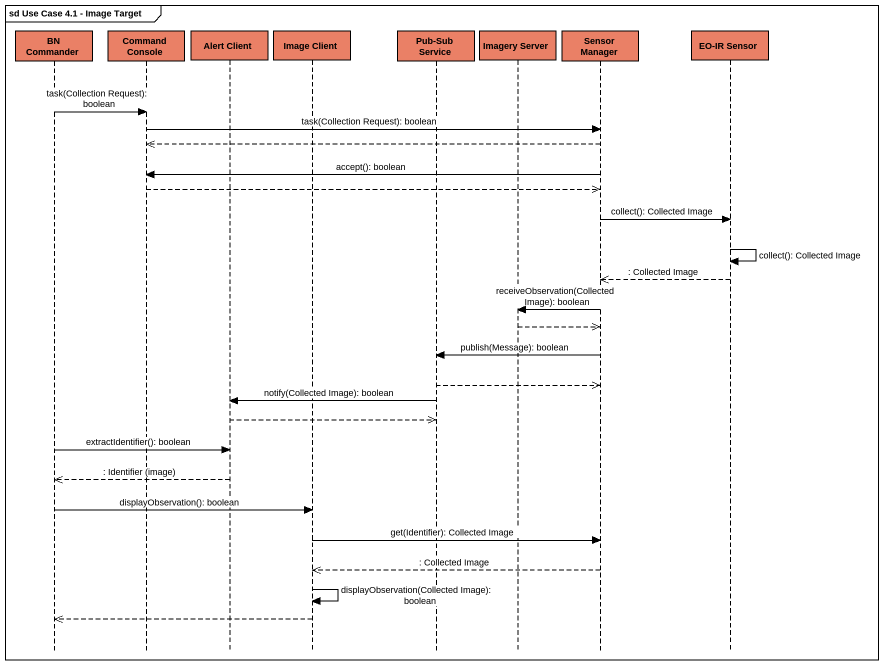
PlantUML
@startuml
mainframe sd Use Case 4.1 - Image Target
hide footbox
participant "BN Commander" as BN_Commander #EA8066
participant "Command Console" as Command_Console #EA8066
participant "Alert Client" as Alert_Client #EA8066
participant "Image Client" as Image_Client #EA8066
participant "Pub-Sub Service" as Pub_Sub_Service #EA8066
participant "Imagery Server" as Imagery_Server #EA8066
participant "Sensor Manager" as Sensor_Manager #EA8066
participant "EO-IR Sensor" as EO_IR_Sensor #EA8066

BN_Commander -> Command_Console : task(Collection Request): boolean
Command_Console -> Sensor_Manager : task(Collection Request): boolean
Sensor_Manager -->> Command_Console
Sensor_Manager -> Command_Console : accept(): boolean
Command_Console -->> Sensor_Manager
Sensor_Manager -> EO_IR_Sensor : collect(): Collected Image
EO_IR_Sensor -> EO_IR_Sensor : collect(): Collected Image
EO_IR_Sensor -->> Sensor_Manager : : Collected Image
Sensor_Manager -> Imagery_Server : receiveObservation(Collected Image): boolean
Imagery_Server -->> Sensor_Manager
Sensor_Manager -> Pub_Sub_Service : publish(Message): boolean
Pub_Sub_Service -->> Sensor_Manager
Pub_Sub_Service -> Alert_Client : notify(Collected Image): boolean
Alert_Client -->> Pub_Sub_Service
BN_Commander -> Alert_Client : extractIdentifier(): boolean
Alert_Client -->> BN_Commander : : Identifier (image)
BN_Commander -> Image_Client : displayObservation(): boolean
Image_Client -> Sensor_Manager : get(Identifier): Collected Image
Sensor_Manager -->> Image_Client : : Collected Image
Image_Client -> Image_Client : displayObservation(Collected Image): boolean
Image_Client -->> BN_Commander
@enduml
